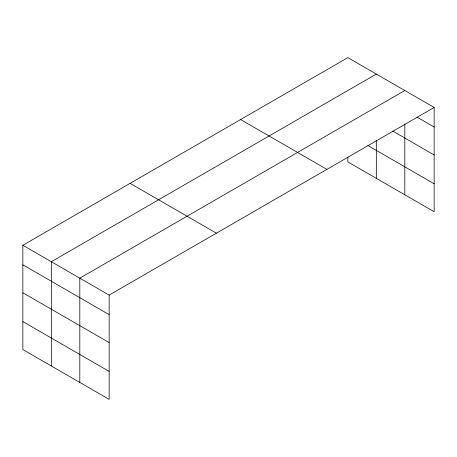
<?xml version="1.0" encoding="UTF-8"?>
<svg xmlns="http://www.w3.org/2000/svg" width="457" height="457" viewBox="0 0 457 457"><rect width="100%" height="100%" fill="white"/><g stroke="black" fill="none" stroke-linecap="round" stroke-linejoin="round"><path stroke-width="0.69" d="M404.811 124.041L404.811 194.791M22.85 245.272L109.149 295.096L109.149 399.367L22.85 349.542L22.85 245.272L347.851 57.633L434.15 107.458L434.15 211.728L347.851 161.904L347.851 157.014M376.328 74.074L51.327 261.712L51.327 365.983M404.811 90.52L79.809 278.153L79.809 382.423M109.149 295.096L434.15 107.458M417.035 117.118L434.15 127M392.689 131.022L434.15 154.963M367.845 145.486L434.15 183.771M240.599 119.557L326.898 169.381M130.102 183.348L216.401 233.179M22.85 264.814L109.149 314.639M22.85 292.771L109.149 342.596M22.85 321.579L109.149 371.404M376.328 140.55L376.328 178.344"/></g></svg>
